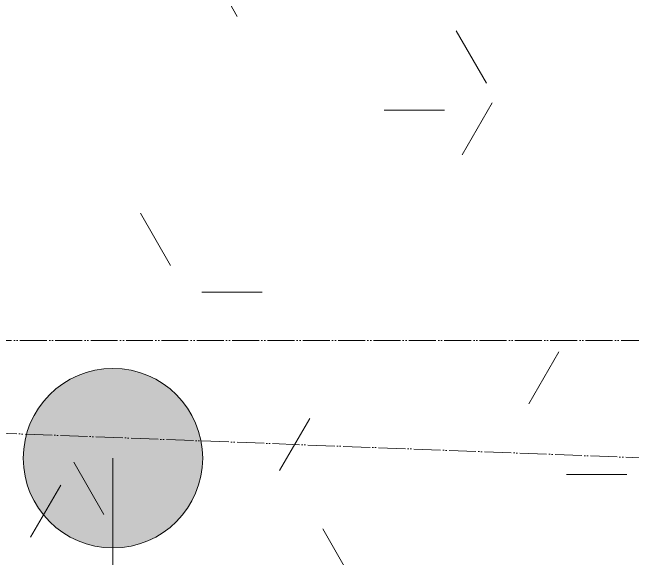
# Model space of a CAD drawing. Header units: millimetres. Extents: x -13069 to 207500, y -71366 to 56785.
# Drawn here: x 1317 to 1662.6, y 10113.5 to 10417.9 of the extents above; entities that cross this region are included whole.
import ezdxf

# ---------------------------------------------------------------- set-up
doc = ezdxf.new("R2010")
doc.units = ezdxf.units.MM
doc.linetypes.add('ADSK_Штрихпунктирная 2 точки_ш15 п1_5 п1_5 п1_5', pattern=[19.5, 15, -1.5, 0, -1.5, 0, -1.5])
doc.layers.add('Линии', color=7, linetype='Continuous', lineweight=9, true_color=0x00a600)
doc.layers.add('Отметки', color=7, linetype='Continuous', lineweight=9)
doc.layers.add('Потолки штриховка', color=7, linetype='Continuous', lineweight=9)

msp = doc.modelspace()

# ---------------------------------------------------------------- hatches: boundary and pattern name
at = {"layer": 'Отметки'}
h = msp.add_hatch(color=256, dxfattribs=at)
edge = h.paths.add_edge_path()
edge.add_arc((1373.07, 10169.436), 50, 0, 360)
at = {"layer": 'Потолки штриховка', "lineweight": 18}
h = msp.add_hatch(dxfattribs=at)
h.set_pattern_fill('FP_65', color=256, style=0, pattern_type=2)
h.set_pattern_definition([(0, (0, 0), (406.4, 101.6), [33.528, -271.272, 33.528, -271.272, -1625.6]), (0, (0, 0), (406.4, 101.6), [-609.6, 33.528, -576.072, 33.528, -271.272, -711.2]), (0, (0, 0), (406.4, 101.6), [-1524, 33.528, -169.672, 33.528, -474.472]), (120, (152.4, 50.8), (-291.1882, 301.1527), [33.528, -271.272, 33.528, -271.272, -1625.6]), (120, (152.4, 50.8), (-291.1882, 301.1527), [-609.6, 33.528, -576.072, 33.528, -271.272, -711.2]), (120, (152.4, 50.8), (-291.1882, 301.1527), [-1524, 33.528, -169.672, 33.528, -474.472]), (240, (203.2, 254), (-115.2118, -402.7527), [33.528, -271.272, 33.528, -271.272, -1625.6]), (240, (203.2, 254), (-115.2118, -402.7527), [-609.6, 33.528, -576.072, 33.528, -271.272, -711.2]), (240, (203.2, 254), (-115.2118, -402.7527), [-1524, 33.528, -169.672, 33.528, -474.472])])
h.paths.add_polyline_path([(1741.322, 9941.161), (1756.851, 9943.205), (1771.322, 9949.2), (1783.749, 9958.735), (1793.284, 9971.161), (1799.278, 9985.632), (1801.322, 10001.161), (1801.322, 11073.161), (1799.278, 11088.69), (1793.284, 11103.161), (1783.749, 11115.587), (1771.322, 11125.123), (1756.851, 11131.117), (1741.322, 11133.161), (669.322, 11133.161), (653.793, 11131.117), (639.322, 11125.123), (626.896, 11115.587), (617.361, 11103.161), (611.367, 11088.69), (609.322, 11073.161), (609.322, 10001.161), (611.367, 9985.632), (617.361, 9971.161), (626.896, 9958.735), (639.322, 9949.2), (653.793, 9943.205), (669.322, 9941.161)])

# ---------------------------------------------------------------- linework, layer by layer
at = {"layer": 'Линии', "color": 7, "linetype": 'ADSK_Штрихпунктирная 2 точки_ш15 п1_5 п1_5 п1_5'}
for p, q in [((7364.458, 10235), (64.272, 10235)), ((64.272, 10231.321), (7339.344, 9951.321))]:
    msp.add_line(p, q, dxfattribs=at)
at = {"layer": 'Отметки', "lineweight": 20}
msp.add_line((1373.07, 10169.436), (1373.07, 9511.493), dxfattribs=at)
at = {"layer": 'Отметки'}
msp.add_circle((1373.07, 10169.436), 50, dxfattribs=at)

doc.saveas('drawing.dxf')
